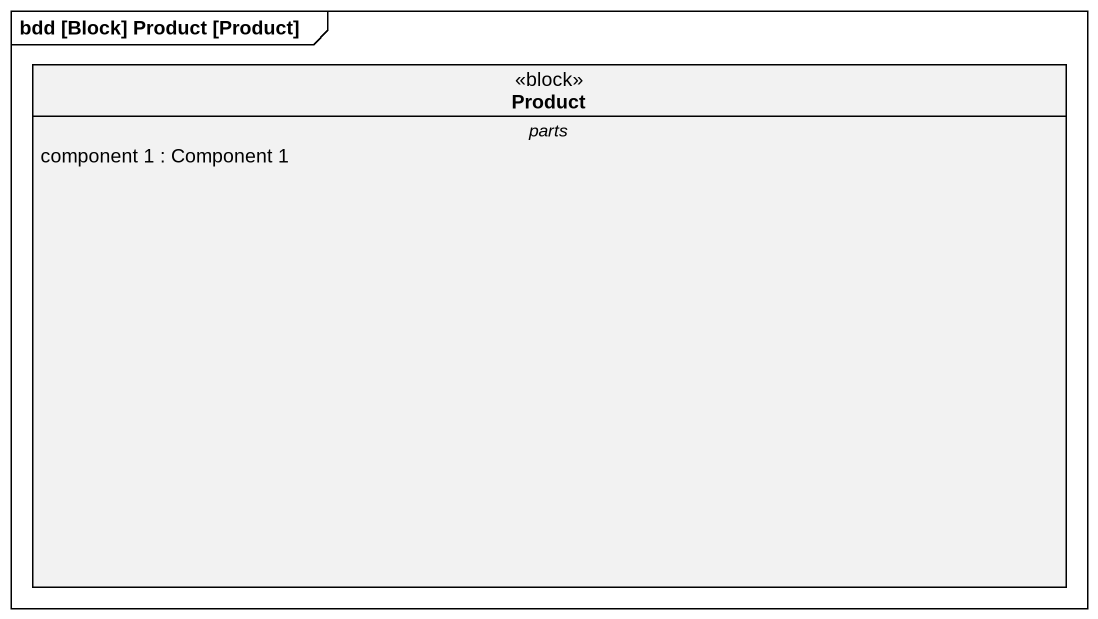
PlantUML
@startuml
mainframe bdd [Block] Product [Product]
hide circle
hide empty members
class Product <<block>> {
  -- parts --
  component 1 : Component 1
}
@enduml
